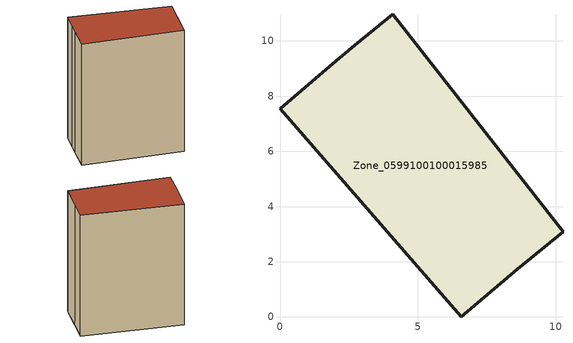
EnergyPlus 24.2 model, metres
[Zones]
Zone_0599100100015985
 floor ground (C_G): 0,7.54 1.8,9.09 2.71,9.85 4.09,10.97 10.26,3.08 8.6,1.73 6.57,0 z0
 wall outside (C_F): 1.8,9.09 0,7.54 6.57,0 8.6,1.73 10.26,3.08 4.09,10.97 2.71,9.85 1.8,9.09 z0:13.04
 roof outside (C_R): 10.26,3.08 4.09,10.97 2.71,9.85 1.8,9.09 0,7.54 6.57,0 8.6,1.73 z13.04
[BUILDING]
Pand.0599100100015985: North Axis=0; Terrain=City; Loads Convergence Tolerance Value=0.04; Temperature Convergence Tolerance Value=0.4; Solar Distribution=FullExterior; Maximum Number of Warmup Days=25; Minimum Number of Warmup Days=1
[Site:Location]
Rotterdam.The.Hague.AP_ZH_NLD Design_Conditions: Latitude=51.96; Longitude=4.45; Time Zone=1; Elevation=-4.5
[SITE:GROUNDTEMPERATURE:BUILDINGSURFACE]
18, 18, 18, 18, 18, 18, 18, 18, 18, 18, 18, 18
[MATERIAL] Thermal Absorptance=0.9; Solar Absorptance=0.7; Visible Absorptance=0.7
Name | Roughness | Thickness | Conductivity | Density | Specific Heat
G.TI.2015-2018 | MediumSmooth | 0.15 | 0.0428571 | 540 | 1210
F.TI.2015-2018 | Rough | 0.3 | 0.0666667 | 1920 | 840
R.TI.2015-2018 | MediumRough | 0.2 | 0.0333333 | 1500 | 1000
[CONSTRUCTION]
C_G: G.TI.2015-2018
C_F: F.TI.2015-2018
C_R: R.TI.2015-2018
[ZONE]
Zone_0599100100015985: Type=1; Multiplier=1; Ceiling Height=Autocalculate; Volume=Autocalculate; Floor Area=autocalculate; Part of Total Floor Area=Yes
[ZONEINFILTRATION:DESIGNFLOWRATE]
Infil_Zone_0599100100015985: Zone or ZoneList or Space or SpaceList=Zone_0599100100015985; Schedule=AlwaysOn; Design Flow Rate Calculation Method=Flow/Area; Flow Rate per Floor Area=0.0015; Constant Term Coefficient=1; Temperature Term Coefficient=0; Velocity Term Coefficient=0; Velocity Squared Term Coefficient=0
[HVACTEMPLATE:ZONE:IDEALLOADSAIRSYSTEM]
Zone_0599100100015985: Maximum Heating Supply Air Temperature=50; Minimum Cooling Supply Air Temperature=13; Maximum Heating Supply Air Humidity Ratio=0.0156; Minimum Cooling Supply Air Humidity Ratio=0.0077; Heating Limit=NoLimit; Cooling Limit=NoLimit; Dehumidification Control Type=ConstantSensibleHeatRatio; Cooling Sensible Heat Ratio=0.7; Dehumidification Setpoint=60; Humidification Control Type=None; Humidification Setpoint=30; Outdoor Air Method=None; Outdoor Air Flow Rate per Person=0.00944; Outdoor Air Flow Rate per Zone Floor Area=0; Outdoor Air Flow Rate per Zone=0; Demand Controlled Ventilation Type=None; Outdoor Air Economizer Type=NoEconomizer; Heat Recovery Type=None; Sensible Heat Recovery Effectiveness=0.7; Latent Heat Recovery Effectiveness=0.65
[ZONECONTROL:THERMOSTAT]
ThermostatControl_Zone_0599100100015985: Zone or ZoneList=Zone_0599100100015985; Control Type Schedule=DualSetpointControlType; Control 1=Thermostat_Zone_0599100100015985; Temperature Difference Between Cutout And Setpoint=0
[THERMOSTATSETPOINT:DUALSETPOINT]
Thermostat_Zone_0599100100015985: Heating Setpoint Temperature Schedule=HeatingSetpoint_Zone_0599100100015985; Cooling Setpoint Temperature Schedule=CoolingSetpoint_Zone_0599100100015985
[SCHEDULE:COMPACT]
HeatingSetpoint_Zone_0599100100015985: Through: 12/31, For: AllDays, Until: 24:00, 21
CoolingSetpoint_Zone_0599100100015985: Through: 12/31, For: AllDays, Until: 24:00, 24
DualSetpointControlType: Through: 12/31, For: AllDays, Until: 24:00, 4
AlwaysOn: Through: 12/31, For: AllDays, Until: 24:00, 1
